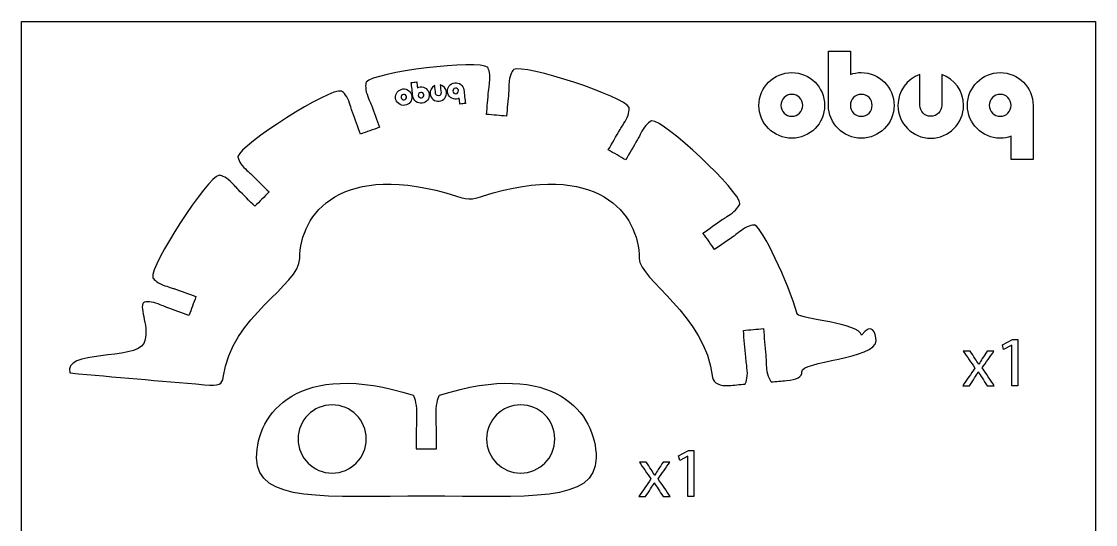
# Model space of a CAD drawing. Extents: x 0 to 160, y 0 to 190.
# Drawn here: x 0.1 to 160.1, y 115.2 to 190.1 of the extents above; entities that cross this region are included whole.
import ezdxf

# ---------------------------------------------------------------- set-up
doc = ezdxf.new("R2010")
doc.units = 0
doc.header["$MEASUREMENT"] = 0
doc.layers.add('DEFAULT', color=18, linetype='CONTINUOUS')

msp = doc.modelspace()

# ---------------------------------------------------------------- linework, layer by layer
at = {"layer": 'DEFAULT', "color": 1}
msp.add_lwpolyline([(160.13, 0.12), (0.13, 0.12), (0.13, 190.12), (160.13, 190.12)], close=True, dxfattribs=at)
at = {"layer": 'DEFAULT', "color": 18}
for points in [[(147.66, 141.89), (147.64, 141.89), (146.44, 141.25), (146.26, 141.96), (147.77, 142.76), (148.56, 142.76), (148.56, 135.88), (147.66, 135.88)], [(99.4, 125.38), (99.37, 125.38), (98.18, 124.73), (98, 125.44), (99.5, 126.24), (100.29, 126.24), (100.29, 119.36), (99.4, 119.36)]]:
    msp.add_lwpolyline(points, close=True, dxfattribs=at)
for points, knots in [([(125.23, 182.52), (124.66, 182.52), (124.11, 182.42), (123.6, 182.24), (123.6, 183.39), (123.6, 184.53), (123.6, 185.68), (122.51, 185.68), (121.43, 185.68), (120.34, 185.68), (120.34, 183), (120.34, 180.31), (120.34, 177.63), (120.34, 174.93), (122.53, 172.74), (125.23, 172.74), (127.93, 172.74), (130.12, 174.93), (130.12, 177.63), (130.12, 180.33), (127.93, 182.52), (125.23, 182.52)], [0, 0, 0, 0, 1, 1, 1, 2, 2, 2, 11.236, 11.236, 11.236, 12.236, 12.236, 12.236, 13.236, 13.236, 13.236, 14.236, 14.236, 14.236, 15.236, 15.236, 15.236, 15.236]), ([(114.88, 182.52), (112.18, 182.52), (109.99, 180.33), (109.99, 177.63), (109.99, 174.93), (112.18, 172.74), (114.88, 172.74), (117.58, 172.74), (119.77, 174.93), (119.77, 177.63), (119.77, 180.33), (117.58, 182.52), (114.88, 182.52)], [0, 0, 0, 0, 1, 1, 1, 2, 2, 2, 3, 3, 3, 4, 4, 4, 4]), ([(145.93, 182.52), (143.23, 182.52), (141.04, 180.33), (141.04, 177.63), (141.04, 174.93), (143.23, 172.74), (145.93, 172.74), (146.5, 172.74), (147.05, 172.84), (147.56, 173.02), (147.56, 171.87), (147.56, 170.72), (147.56, 169.58), (148.65, 169.58), (149.73, 169.58), (150.82, 169.58), (150.82, 172.26), (150.82, 174.95), (150.82, 177.63), (150.82, 180.33), (148.63, 182.52), (145.93, 182.52)], [0, 0, 0, 0, 1, 1, 1, 2, 2, 2, 3, 3, 3, 4, 4, 4, 5, 5, 5, 6, 6, 6, 7, 7, 7, 7]), ([(59.5, 180.38), (59.36, 180.36), (59.23, 180.32), (59.11, 180.26), (59.07, 180.55), (59.04, 180.83), (59, 181.12), (58.73, 181.09), (58.46, 181.05), (58.19, 181.02), (58.27, 180.35), (58.35, 179.69), (58.43, 179.02), (58.51, 178.35), (59.12, 177.87), (59.8, 177.95), (60.47, 178.03), (60.95, 178.64), (60.87, 179.31), (60.79, 179.98), (60.18, 180.46), (59.5, 180.38)], [0, 0, 0, 0, 1, 1, 1, 2, 2, 2, 3, 3, 3, 4, 4, 4, 5, 5, 5, 6, 6, 6, 7, 7, 7, 7]), ([(64.66, 181), (63.98, 180.92), (63.51, 180.31), (63.59, 179.63), (63.67, 178.96), (64.28, 178.48), (64.95, 178.56), (65.09, 178.58), (65.23, 178.62), (65.35, 178.68), (65.38, 178.4), (65.41, 178.11), (65.45, 177.82), (65.72, 177.86), (65.99, 177.89), (66.26, 177.92), (66.18, 178.59), (66.1, 179.26), (66.02, 179.93), (65.94, 180.6), (65.33, 181.08), (64.66, 181)], [0, 0, 0, 0, 1, 1, 1, 2, 2, 2, 3, 3, 3, 4, 4, 4, 5, 5, 5, 6, 6, 6, 7, 7, 7, 7]), ([(140.47, 177.63), (140.47, 174.93), (138.28, 172.74), (135.58, 172.74), (132.88, 172.74), (130.69, 174.93), (130.69, 177.63), (130.69, 179.76), (132.05, 181.57), (133.95, 182.24), (133.95, 180.7), (133.95, 179.17), (133.95, 177.63), (133.95, 176.73), (134.68, 176), (135.58, 176), (136.48, 176), (137.21, 176.73), (137.21, 177.63), (137.21, 179.17), (137.21, 180.71), (137.21, 182.24), (139.11, 181.57), (140.47, 179.76), (140.47, 177.63)], [0, 0, 0, 0, 1, 1, 1, 2, 2, 2, 3, 3, 3, 4, 4, 4, 5, 5, 5, 6, 6, 6, 7, 7, 7, 8, 8, 8, 8]), ([(56.93, 180.07), (56.25, 179.99), (55.78, 179.38), (55.86, 178.71), (55.94, 178.04), (56.55, 177.56), (57.22, 177.64), (57.89, 177.72), (58.37, 178.33), (58.29, 179), (58.21, 179.67), (57.6, 180.15), (56.93, 180.07)], [0, 0, 0, 0, 1, 1, 1, 2, 2, 2, 3, 3, 3, 4, 4, 4, 4]), ([(57.12, 178.45), (56.9, 178.42), (56.69, 178.58), (56.67, 178.81), (56.64, 179.03), (56.8, 179.23), (57.02, 179.26), (57.25, 179.29), (57.45, 179.13), (57.48, 178.9), (57.51, 178.68), (57.35, 178.48), (57.12, 178.45)], [0, 0, 0, 0, 1, 1, 1, 2, 2, 2, 3, 3, 3, 4, 4, 4, 4]), ([(59.7, 178.76), (59.47, 178.73), (59.27, 178.89), (59.24, 179.11), (59.22, 179.34), (59.38, 179.54), (59.6, 179.57), (59.82, 179.6), (60.03, 179.44), (60.06, 179.21), (60.08, 178.99), (59.92, 178.78), (59.7, 178.76)], [0, 0, 0, 0, 1, 1, 1, 2, 2, 2, 3, 3, 3, 4, 4, 4, 4]), ([(63.44, 179.62), (63.52, 178.95), (63.04, 178.34), (62.37, 178.25), (61.7, 178.17), (61.09, 178.65), (61.01, 179.33), (60.95, 179.86), (61.23, 180.35), (61.68, 180.57), (61.73, 180.19), (61.78, 179.81), (61.82, 179.42), (61.85, 179.2), (62.05, 179.04), (62.28, 179.07), (62.5, 179.09), (62.66, 179.3), (62.63, 179.52), (62.59, 179.9), (62.54, 180.29), (62.49, 180.67), (62.99, 180.56), (63.38, 180.15), (63.44, 179.62)], [0, 0, 0, 0, 1, 1, 1, 2, 2, 2, 3, 3, 3, 4, 4, 4, 5, 5, 5, 6, 6, 6, 7, 7, 7, 8, 8, 8, 8]), ([(64.85, 179.37), (64.63, 179.35), (64.42, 179.51), (64.4, 179.73), (64.37, 179.96), (64.53, 180.16), (64.76, 180.19), (64.98, 180.21), (65.18, 180.05), (65.21, 179.83), (65.24, 179.6), (65.08, 179.4), (64.85, 179.37)], [0, 0, 0, 0, 1, 1, 1, 2, 2, 2, 3, 3, 3, 4, 4, 4, 4]), ([(114.88, 176), (113.98, 176), (113.25, 176.73), (113.25, 177.63), (113.25, 178.53), (113.98, 179.26), (114.88, 179.26), (115.78, 179.26), (116.51, 178.53), (116.51, 177.63), (116.51, 176.73), (115.78, 176), (114.88, 176)], [0, 0, 0, 0, 1, 1, 1, 2, 2, 2, 3, 3, 3, 4, 4, 4, 4]), ([(125.23, 176), (124.33, 176), (123.6, 176.73), (123.6, 177.63), (123.6, 178.53), (124.33, 179.26), (125.23, 179.26), (126.13, 179.26), (126.86, 178.53), (126.86, 177.63), (126.86, 176.73), (126.13, 176), (125.23, 176)], [0, 0, 0, 0, 1, 1, 1, 2, 2, 2, 3, 3, 3, 4, 4, 4, 4]), ([(145.93, 176), (145.03, 176), (144.3, 176.73), (144.3, 177.63), (144.3, 178.53), (145.03, 179.26), (145.93, 179.26), (146.83, 179.26), (147.56, 178.53), (147.56, 177.63), (147.56, 176.73), (146.83, 176), (145.93, 176)], [0, 0, 0, 0, 1, 1, 1, 2, 2, 2, 3, 3, 3, 4, 4, 4, 4]), ([(141.47, 141), (141.71, 140.64), (141.96, 140.27), (142.2, 139.9), (142.39, 139.62), (142.55, 139.35), (142.72, 139.07), (142.73, 139.07), (142.74, 139.07), (142.75, 139.07), (142.92, 139.37), (143.09, 139.64), (143.26, 139.91), (143.5, 140.28), (143.74, 140.64), (143.98, 141), (144.31, 141), (144.65, 141), (144.98, 141), (144.4, 140.18), (143.82, 139.35), (143.24, 138.53), (143.84, 137.65), (144.43, 136.76), (145.03, 135.88), (144.68, 135.88), (144.33, 135.88), (143.98, 135.88), (143.73, 136.27), (143.48, 136.65), (143.23, 137.04), (143.02, 137.33), (142.85, 137.62), (142.67, 137.92), (142.67, 137.92), (142.66, 137.92), (142.65, 137.92), (142.48, 137.62), (142.3, 137.34), (142.11, 137.04), (141.87, 136.65), (141.62, 136.27), (141.37, 135.88), (141.03, 135.88), (140.69, 135.88), (140.35, 135.88), (140.95, 136.75), (141.56, 137.62), (142.17, 138.5), (141.59, 139.33), (141.01, 140.17), (140.43, 141), (140.78, 141), (141.12, 141), (141.47, 141)], [0, 0, 0, 0, 3.744236, 3.744236, 3.744236, 4.744236, 4.744236, 4.744236, 4.834236, 4.834236, 4.834236, 5.834236, 5.834236, 5.834236, 9.536897, 9.536897, 9.536897, 12.386897, 12.386897, 12.386897, 20.976594, 20.976594, 20.976594, 30.045762, 30.045762, 30.045762, 33.044762, 33.044762, 33.044762, 36.947299, 36.947299, 36.947299, 37.947299, 37.947299, 37.947299, 38.007299, 38.007299, 38.007299, 39.007299, 39.007299, 39.007299, 42.893544, 42.893544, 42.893544, 45.803544, 45.803544, 45.803544, 54.833146, 54.833146, 54.833146, 63.478876, 63.478876, 63.478876, 66.417876, 66.417876, 66.417876, 66.417876]), ([(93.2, 124.49), (93.45, 124.12), (93.69, 123.75), (93.93, 123.39), (94.12, 123.1), (94.28, 122.84), (94.45, 122.55), (94.46, 122.55), (94.47, 122.55), (94.48, 122.55), (94.65, 122.86), (94.82, 123.12), (94.99, 123.4), (95.23, 123.76), (95.47, 124.12), (95.71, 124.49), (96.05, 124.49), (96.38, 124.49), (96.72, 124.49), (96.14, 123.66), (95.55, 122.84), (94.97, 122.01), (95.57, 121.13), (96.17, 120.25), (96.77, 119.36), (96.42, 119.36), (96.06, 119.36), (95.71, 119.36), (95.46, 119.75), (95.21, 120.13), (94.96, 120.52), (94.76, 120.81), (94.59, 121.1), (94.41, 121.41), (94.4, 121.41), (94.4, 121.41), (94.39, 121.41), (94.22, 121.1), (94.04, 120.83), (93.85, 120.52), (93.6, 120.13), (93.36, 119.75), (93.11, 119.36), (92.77, 119.36), (92.42, 119.36), (92.08, 119.36), (92.69, 120.24), (93.3, 121.11), (93.9, 121.98), (93.32, 122.81), (92.75, 123.65), (92.17, 124.49), (92.51, 124.49), (92.86, 124.49), (93.2, 124.49)], [0, 0, 0, 0, 3.744236, 3.744236, 3.744236, 4.744236, 4.744236, 4.744236, 4.835236, 4.835236, 4.835236, 5.835236, 5.835236, 5.835236, 9.537897, 9.537897, 9.537897, 12.387897, 12.387897, 12.387897, 20.977594, 20.977594, 20.977594, 30.046762, 30.046762, 30.046762, 33.045762, 33.045762, 33.045762, 36.948299, 36.948299, 36.948299, 37.948299, 37.948299, 37.948299, 38.008299, 38.008299, 38.008299, 39.008299, 39.008299, 39.008299, 42.894544, 42.894544, 42.894544, 45.804544, 45.804544, 45.804544, 54.834146, 54.834146, 54.834146, 63.480445, 63.480445, 63.480445, 66.420445, 66.420445, 66.420445, 66.420445])]:
    msp.add_open_spline(points, degree=3, knots=knots, dxfattribs=at)
at = {"layer": 'DEFAULT', "color": 1}
for points, knots in [([(127.44, 142.54), (127.44, 139.95), (116.12, 139.46), (116.38, 137.96), (116.45, 137.2), (115.56, 136.77), (114.09, 136.65), (113.33, 136.58), (112.56, 136.51), (111.8, 136.45), (111.75, 136.45), (111.23, 137.3), (111.13, 138.4), (111.03, 139.5), (111.03, 140.12), (111, 140.4), (110.89, 141.72), (110.77, 143.05), (110.66, 144.38), (109.66, 144.29), (108.66, 144.2), (107.67, 144.12), (107.79, 142.79), (107.9, 141.46), (108.02, 140.13), (108.04, 139.86), (108.14, 139.25), (108.24, 138.14), (108.34, 137.04), (107.97, 136.11), (107.92, 136.11), (107.11, 136.04), (106.31, 135.97), (105.51, 135.9), (104.27, 135.79), (103.19, 136.25), (103.09, 137.09), (101.99, 146.42), (92.15, 151.68), (92.15, 154.83), (92.15, 161.42), (85.98, 169.58), (68.82, 164.13), (68.09, 163.82), (66.79, 163.37), (64.92, 164.13), (47.75, 169.58), (41.58, 161.42), (41.58, 154.83), (41.58, 150.8), (31.39, 146.3), (30.17, 137.11), (30.05, 136.09), (29.57, 135.82), (27.37, 136.02), (20.7, 136.6), (14.03, 137.18), (7.35, 137.77), (6.13, 141.24), (17.2, 139.67), (18.35, 142.17), (19.4, 144.45), (17.49, 147.38), (18.35, 148.29), (18.36, 148.34), (19.25, 148.5), (20.16, 148.17), (21.07, 147.84), (21.57, 147.6), (21.79, 147.52), (22.89, 147.12), (23.98, 146.72), (25.08, 146.33), (25.42, 147.27), (25.76, 148.2), (26.11, 149.14), (25.01, 149.54), (23.91, 149.94), (22.82, 150.34), (22.59, 150.42), (22.06, 150.56), (21.15, 150.89), (20.24, 151.22), (19.66, 151.91), (19.68, 151.96), (19.27, 153.76), (27.82, 167.01), (29.61, 167.23), (29.65, 167.27), (30.52, 167.03), (31.2, 166.35), (31.89, 165.66), (32.24, 165.25), (32.41, 165.08), (33.23, 164.25), (34.06, 163.43), (34.88, 162.6), (35.59, 163.31), (36.29, 164.02), (37, 164.73), (36.18, 165.55), (35.35, 166.37), (34.52, 167.2), (34.35, 167.37), (33.93, 167.71), (33.25, 168.4), (32.57, 169.08), (32.33, 169.95), (32.37, 169.99), (32.74, 171.8), (46.09, 180.31), (47.81, 179.76), (47.86, 179.78), (48.54, 179.2), (48.88, 178.29), (49.21, 177.38), (49.35, 176.85), (49.43, 176.63), (49.83, 175.53), (50.23, 174.43), (50.63, 173.34), (51.57, 173.68), (52.51, 174.02), (53.44, 174.36), (53.04, 175.46), (52.65, 176.56), (52.25, 177.65), (52.17, 177.88), (51.93, 178.37), (51.6, 179.28), (51.27, 180.19), (51.42, 181.08), (51.48, 181.1), (52.59, 182.57), (68.24, 184.53), (69.55, 183.3), (69.6, 183.3), (69.99, 182.48), (69.9, 181.51), (69.82, 180.55), (69.72, 180.01), (69.7, 179.77), (69.6, 178.61), (69.5, 177.45), (69.4, 176.29), (70.39, 176.2), (71.39, 176.11), (72.38, 176.03), (72.49, 177.19), (72.59, 178.35), (72.69, 179.51), (72.71, 179.75), (72.71, 180.3), (72.79, 181.26), (72.87, 182.22), (73.38, 182.96), (73.44, 182.96), (75.08, 183.82), (89.98, 178.96), (90.65, 177.29), (90.69, 177.26), (90.69, 176.36), (90.21, 175.52), (89.72, 174.69), (89.41, 174.24), (89.29, 174.03), (88.71, 173.02), (88.13, 172.01), (87.54, 171), (88.41, 170.5), (89.27, 170), (90.14, 169.5), (90.72, 170.51), (91.3, 171.52), (91.89, 172.53), (92.01, 172.74), (92.24, 173.24), (92.72, 174.07), (93.21, 174.91), (93.98, 175.37), (94.03, 175.34), (95.87, 175.43), (107.24, 164.79), (107.13, 163), (107.16, 162.96), (106.77, 162.14), (105.98, 161.58), (105.19, 161.03), (104.72, 160.75), (104.52, 160.62), (103.56, 159.95), (102.61, 159.28), (101.65, 158.61), (102.23, 157.79), (102.8, 156.97), (103.38, 156.15), (104.33, 156.82), (105.29, 157.49), (106.24, 158.16), (106.44, 158.3), (106.85, 158.65), (107.65, 159.21), (108.44, 159.76), (109.34, 159.85), (109.37, 159.8), (110.46, 159.4), (114.32, 151.31), (115.69, 146.58), (115.69, 146.57), (115.69, 146.55), (115.7, 146.54), (116.12, 145.78), (124.96, 145.25), (125.25, 143.39), (126.8, 145.38), (127.44, 143.81), (127.44, 142.54)], [1, 1, 1, 1, 2, 2, 2, 3, 3, 3, 4, 4, 4, 5, 5, 5, 6, 6, 6, 7, 7, 7, 8, 8, 8, 9, 9, 9, 10, 10, 10, 11, 11, 11, 12, 12, 12, 13, 13, 13, 14, 14, 14, 15, 15, 15, 16, 16, 16, 17, 17, 17, 18, 18, 18, 19, 19, 19, 20, 20, 20, 21, 21, 21, 22, 22, 22, 23, 23, 23, 24, 24, 24, 25, 25, 25, 26, 26, 26, 35.926782, 35.926782, 35.926782, 36.926782, 36.926782, 36.926782, 37.926782, 37.926782, 37.926782, 38.926782, 38.926782, 38.926782, 39.926782, 39.926782, 39.926782, 40.926782, 40.926782, 40.926782, 41.926782, 41.926782, 41.926782, 42.926782, 42.926782, 42.926782, 43.926782, 43.926782, 43.926782, 44.926782, 44.926782, 44.926782, 45.926782, 45.926782, 45.926782, 46.926782, 46.926782, 46.926782, 47.926782, 47.926782, 47.926782, 48.926782, 48.926782, 48.926782, 49.926782, 49.926782, 49.926782, 50.926782, 50.926782, 50.926782, 51.926782, 51.926782, 51.926782, 52.926782, 52.926782, 52.926782, 53.926782, 53.926782, 53.926782, 54.926782, 54.926782, 54.926782, 55.926782, 55.926782, 55.926782, 56.926782, 56.926782, 56.926782, 57.926782, 57.926782, 57.926782, 58.926782, 58.926782, 58.926782, 59.926782, 59.926782, 59.926782, 60.926782, 60.926782, 60.926782, 61.926782, 61.926782, 61.926782, 62.926782, 62.926782, 62.926782, 63.926782, 63.926782, 63.926782, 64.926782, 64.926782, 64.926782, 65.926782, 65.926782, 65.926782, 66.926782, 66.926782, 66.926782, 67.926782, 67.926782, 67.926782, 68.926782, 68.926782, 68.926782, 69.926782, 69.926782, 69.926782, 70.926782, 70.926782, 70.926782, 71.926782, 71.926782, 71.926782, 72.926782, 72.926782, 72.926782, 73.926782, 73.926782, 73.926782, 74.926782, 74.926782, 74.926782, 75.926782, 75.926782, 75.926782, 76.926782, 76.926782, 76.926782, 77.926782, 77.926782, 77.926782, 78.926782, 78.926782, 78.926782, 79.926782, 79.926782, 79.926782, 80.926782, 80.926782, 80.926782, 81.926782, 81.926782, 81.926782, 81.926782]), ([(62.39, 134.45), (62.34, 134.45), (61.89, 133.32), (61.89, 131.94), (61.89, 130.56), (61.94, 129.78), (61.94, 129.43), (61.94, 128.44), (61.94, 127.44), (61.94, 126.45), (60.94, 126.45), (59.94, 126.45), (58.94, 126.45), (58.94, 127.44), (58.94, 128.44), (58.94, 129.43), (58.94, 129.78), (58.99, 130.56), (58.99, 131.94), (58.99, 133.32), (58.54, 134.45), (58.49, 134.45), (41.33, 139.9), (35.16, 131.74), (35.16, 125.15), (35.16, 118.33), (45.44, 119.43), (60.44, 119.43), (75.44, 119.43), (85.73, 118.33), (85.73, 125.15), (85.73, 131.74), (79.56, 139.9), (62.39, 134.45)], [1, 1, 1, 1, 2, 2, 2, 3, 3, 3, 11.45, 11.45, 11.45, 19.95, 19.95, 19.95, 28.4, 28.4, 28.4, 29.4, 29.4, 29.4, 30.4, 30.4, 30.4, 31.4, 31.4, 31.4, 32.4, 32.4, 32.4, 33.4, 33.4, 33.4, 34.4, 34.4, 34.4, 34.4]), ([(46.41, 122.86), (43.6, 122.86), (41.33, 125.14), (41.33, 127.94), (41.33, 130.75), (43.6, 133.02), (46.41, 133.02), (49.21, 133.02), (51.49, 130.75), (51.49, 127.94), (51.49, 125.14), (49.21, 122.86), (46.41, 122.86)], [0, 0, 0, 0, 1, 1, 1, 2, 2, 2, 3, 3, 3, 4, 4, 4, 4]), ([(74.5, 122.86), (71.69, 122.86), (69.42, 125.13), (69.42, 127.94), (69.42, 130.75), (71.69, 133.02), (74.5, 133.02), (77.3, 133.02), (79.58, 130.75), (79.58, 127.94), (79.58, 125.14), (77.3, 122.86), (74.5, 122.86)], [0, 0, 0, 0, 1, 1, 1, 2, 2, 2, 3, 3, 3, 4, 4, 4, 4])]:
    msp.add_open_spline(points, degree=3, knots=knots, dxfattribs=at)

doc.saveas('drawing.dxf')
